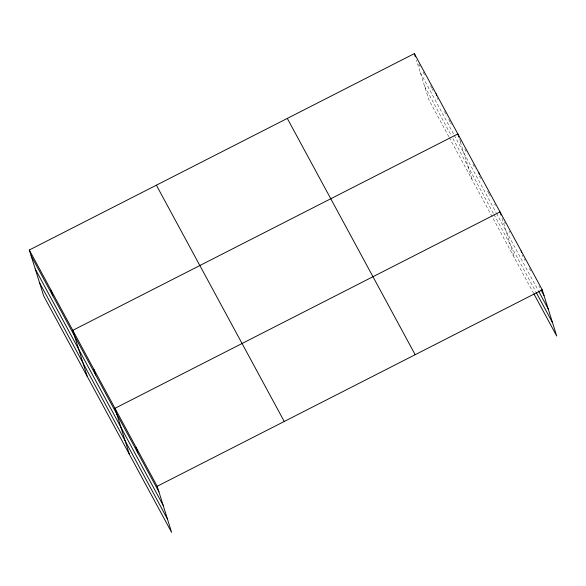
<?xml version="1.0" encoding="UTF-8"?>
<svg xmlns="http://www.w3.org/2000/svg" width="586" height="586" viewBox="0 0 586 586"><rect width="100%" height="100%" fill="white"/><g stroke="black" fill="none" stroke-linecap="round" stroke-linejoin="round"><path stroke-width="0.44" stroke-dasharray="2.93 2.2" d="M418.748 64.057L420.484 67.273M423.092 72.093L424.835 75.308M430.483 85.754L431.787 88.164M432.226 88.962L433.091 90.574M437.01 97.803L437.874 99.408M444.4 111.457L447.008 116.277M448.744 119.493L450.048 121.903M450.488 122.708L451.352 124.313M460.911 141.966L459.614 139.578L472.301 180.049M464.786 149.122L466.075 151.51M472.968 164.241L475.546 169.017M479.421 176.174L480.718 178.562M487.603 191.292L488.9 193.68M489.325 194.479L490.189 196.068M494.496 204.023L495.353 205.613M504.4 222.321L505.264 223.918M509.139 231.074L509.996 232.664M522.053 254.947L522.917 256.536M524.206 258.924L525.071 260.514M529.378 268.469L531.099 271.655M538.849 285.975L539.713 287.565M420.323 72.598L453.798 134.458M454.238 135.256L496.1 212.608M496.525 213.399L538.3 290.583M424.638 86.354L451.154 135.366M452.897 138.574L493.522 213.641M493.954 214.432L535.721 291.608M448.825 136.67L428.82 99.715L416.397 60.072M449.257 137.476L533.45 293.037M502.077 218.388L514.501 258.023"/><path stroke-width="0.88" d="M29.3 250.002L157.18 486.285L171.632 532.396L43.752 296.113L29.3 250.002L414.368 53.604L542.248 289.887L556.7 335.998L533.875 293.828M157.18 486.285L542.248 289.887M541.003 289.953L544.013 295.527M538.732 291.374L548.203 308.881M536.153 292.407L552.517 322.644M287.301 118.416L415.174 354.698M156.374 185.191L284.254 421.473M31.065 255.635L158.945 491.918M35.248 268.996L163.128 505.279M39.562 282.752L167.442 519.035M521.152 250.903L521.657 252.515M501.059 215.135L500.048 211.912L114.981 408.31L129.425 454.421M478.952 172.929L479.458 174.54M458.86 137.161L457.849 133.945L72.781 330.336L87.226 376.446M436.109 93.775L436.614 95.386M414.368 53.604L415.379 56.827M136.077 447.301L137.842 452.934M93.877 369.327L95.643 374.959M51.041 290.173L52.806 295.805"/></g></svg>
